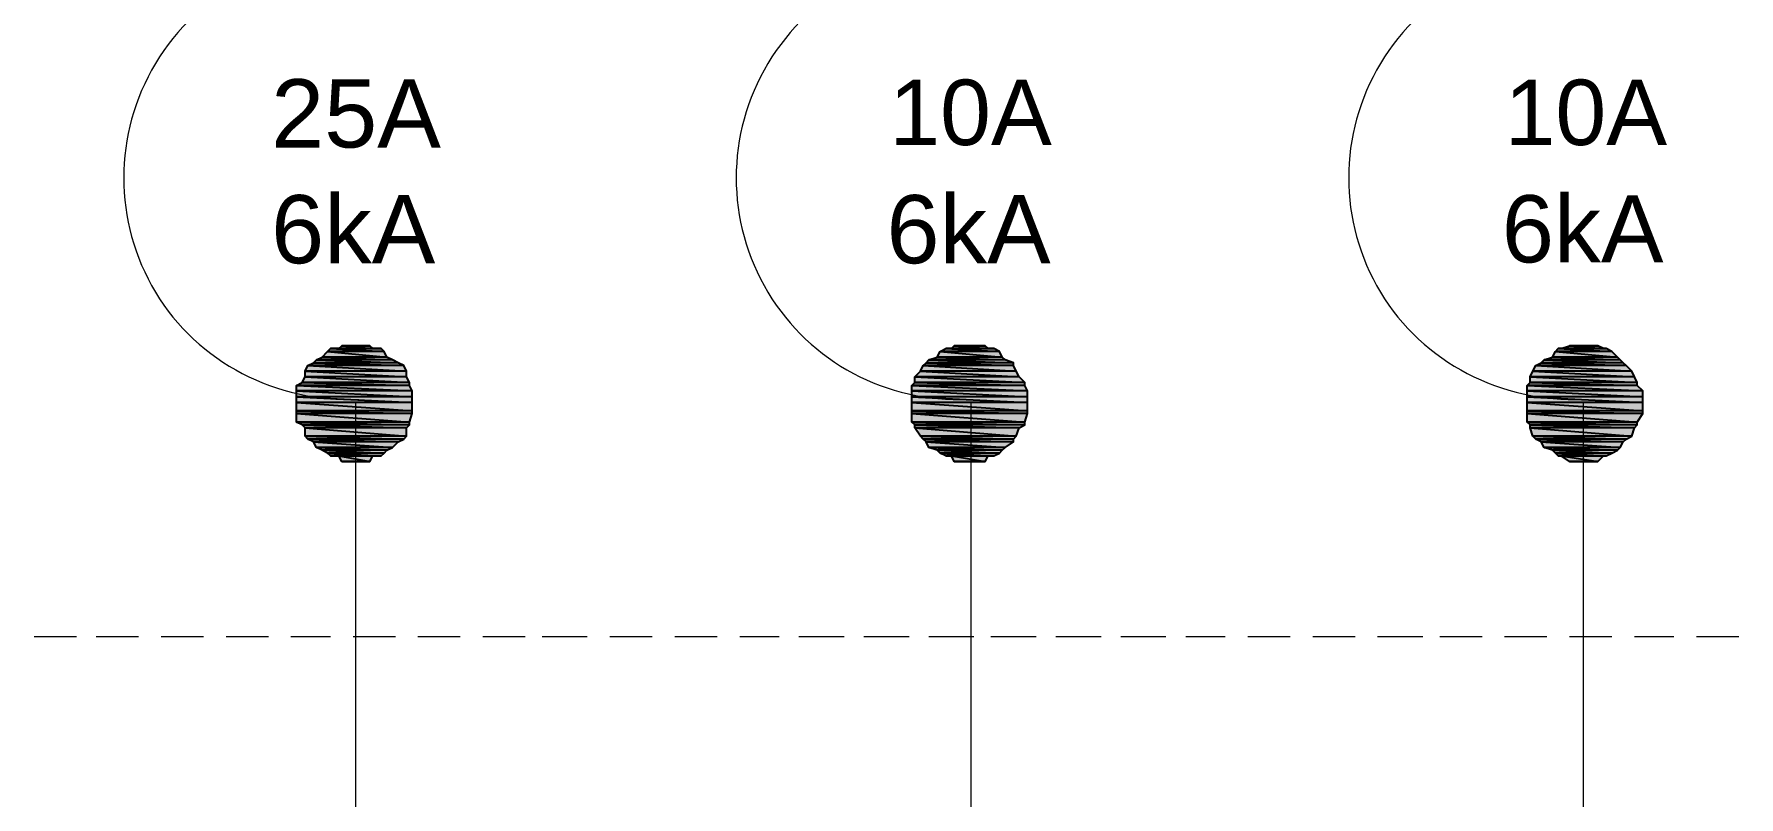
# Model space of a CAD drawing. Header units: millimetres. Extents: x -5 to 184, y -24 to 24.
# Drawn here: x 83.375 to 85.373, y -9.181 to -8.288 of the extents above; entities that cross this region are included whole.
import ezdxf

# ---------------------------------------------------------------- set-up
doc = ezdxf.new("R2010")
doc.units = ezdxf.units.MM
doc.layers.get('0').update_dxf_attribs({"lineweight": 30})
doc.styles.add('Arial0', font='arial.ttf', dxfattribs={"height": 3.14658})

msp = doc.modelspace()

# ---------------------------------------------------------------- hatches: boundary and pattern name
at = {"true_color": 0x000007}
h = msp.add_hatch(color=7, dxfattribs=at)
h.paths.add_polyline_path([(83.7952, -8.6692), (83.7059, -8.6692), (83.8018, -8.6726)])
h.paths.add_polyline_path([(83.7059, -8.6692), (83.8018, -8.6726), (83.7025, -8.6726)])
h = msp.add_hatch(color=7, dxfattribs=at)
h.paths.add_polyline_path([(83.7886, -8.6659), (83.7125, -8.6659), (83.7952, -8.6692)])
h.paths.add_polyline_path([(83.7125, -8.6659), (83.7952, -8.6692), (83.7059, -8.6692)])
h = msp.add_hatch(color=7, dxfattribs=at)
h.paths.add_polyline_path([(83.7852, -8.6593), (83.7191, -8.6593), (83.7886, -8.6659)])
h.paths.add_polyline_path([(83.7191, -8.6593), (83.7886, -8.6659), (83.7125, -8.6659)])
h = msp.add_hatch(color=7, dxfattribs=at)
h.paths.add_polyline_path([(83.7819, -8.656), (83.7224, -8.656), (83.7852, -8.6593)])
h.paths.add_polyline_path([(83.7224, -8.656), (83.7852, -8.6593), (83.7191, -8.6593)])
h = msp.add_hatch(color=7, dxfattribs=at)
h.paths.add_polyline_path([(83.7687, -8.6527), (83.7356, -8.6527), (83.772, -8.656)])
h.paths.add_polyline_path([(83.7356, -8.6527), (83.772, -8.656), (83.7323, -8.656)])
h = msp.add_hatch(color=7, dxfattribs=at)
h.paths.add_polyline_path([(84.513, -8.6692), (84.4237, -8.6692), (84.5229, -8.6726)])
h.paths.add_polyline_path([(84.4237, -8.6692), (84.5229, -8.6726), (84.4204, -8.6726)])
h = msp.add_hatch(color=7, dxfattribs=at)
h.paths.add_polyline_path([(84.5097, -8.6659), (84.4336, -8.6659), (84.513, -8.6692)])
h.paths.add_polyline_path([(84.4336, -8.6659), (84.513, -8.6692), (84.4237, -8.6692)])
h = msp.add_hatch(color=7, dxfattribs=at)
h.paths.add_polyline_path([(84.5064, -8.6593), (84.4369, -8.6593), (84.5097, -8.6659)])
h.paths.add_polyline_path([(84.4369, -8.6593), (84.5097, -8.6659), (84.4336, -8.6659)])
h = msp.add_hatch(color=7, dxfattribs=at)
h.paths.add_polyline_path([(84.4998, -8.656), (84.4435, -8.656), (84.5064, -8.6593)])
h.paths.add_polyline_path([(84.4435, -8.656), (84.5064, -8.6593), (84.4369, -8.6593)])
h = msp.add_hatch(color=7, dxfattribs=at)
h.paths.add_polyline_path([(84.4898, -8.6527), (84.4535, -8.6527), (84.4932, -8.656)])
h.paths.add_polyline_path([(84.4535, -8.6527), (84.4932, -8.656), (84.4502, -8.656)])
h = msp.add_hatch(color=7, dxfattribs=at)
h.paths.add_polyline_path([(85.2341, -8.6692), (85.1448, -8.6692), (85.2375, -8.6726)])
h.paths.add_polyline_path([(85.1448, -8.6692), (85.2375, -8.6726), (85.1415, -8.6726)])
h = msp.add_hatch(color=7, dxfattribs=at)
h.paths.add_polyline_path([(85.2308, -8.6659), (85.1548, -8.6659), (85.2341, -8.6692)])
h.paths.add_polyline_path([(85.1548, -8.6659), (85.2341, -8.6692), (85.1448, -8.6692)])
h = msp.add_hatch(color=7, dxfattribs=at)
h.paths.add_polyline_path([(85.2242, -8.6593), (85.1581, -8.6593), (85.2308, -8.6659)])
h.paths.add_polyline_path([(85.1581, -8.6593), (85.2308, -8.6659), (85.1548, -8.6659)])
h = msp.add_hatch(color=7, dxfattribs=at)
h.paths.add_polyline_path([(85.2176, -8.656), (85.1614, -8.656), (85.2242, -8.6593)])
h.paths.add_polyline_path([(85.1614, -8.656), (85.2242, -8.6593), (85.1581, -8.6593)])
h = msp.add_hatch(color=7, dxfattribs=at)
h.paths.add_polyline_path([(85.2077, -8.6527), (85.1746, -8.6527), (85.2143, -8.656)])
h.paths.add_polyline_path([(85.1746, -8.6527), (85.2143, -8.656), (85.1647, -8.656)])
h = msp.add_hatch(color=7, dxfattribs=at)
h.paths.add_polyline_path([(83.8117, -8.6891), (83.6926, -8.6891), (83.815, -8.6957)])
h.paths.add_polyline_path([(83.6926, -8.6891), (83.815, -8.6957), (83.6893, -8.6957)])
h = msp.add_hatch(color=7, dxfattribs=at)
h.paths.add_polyline_path([(83.8084, -8.6759), (83.6959, -8.6759), (83.8117, -8.6825)])
h.paths.add_polyline_path([(83.6959, -8.6759), (83.8117, -8.6825), (83.6926, -8.6825)])
h = msp.add_hatch(color=7, dxfattribs=at)
h.paths.add_polyline_path([(83.8117, -8.6825), (83.6926, -8.6825), (83.8117, -8.6891)])
h.paths.add_polyline_path([(83.6926, -8.6825), (83.8117, -8.6891), (83.6926, -8.6891)])
h = msp.add_hatch(color=7, dxfattribs=at)
h.paths.add_polyline_path([(83.8018, -8.6726), (83.7025, -8.6726), (83.8084, -8.6759)])
h.paths.add_polyline_path([(83.7025, -8.6726), (83.8084, -8.6759), (83.6959, -8.6759)])
h = msp.add_hatch(color=7, dxfattribs=at)
h.paths.add_polyline_path([(84.5262, -8.6825), (84.4138, -8.6825), (84.5295, -8.6891)])
h.paths.add_polyline_path([(84.4138, -8.6825), (84.5295, -8.6891), (84.4071, -8.6891)])
h = msp.add_hatch(color=7, dxfattribs=at)
h.paths.add_polyline_path([(84.5295, -8.6891), (84.4071, -8.6891), (84.5362, -8.6957)])
h.paths.add_polyline_path([(84.4071, -8.6891), (84.5362, -8.6957), (84.4071, -8.6957)])
h = msp.add_hatch(color=7, dxfattribs=at)
h.paths.add_polyline_path([(84.5229, -8.6759), (84.4171, -8.6759), (84.5262, -8.6825)])
h.paths.add_polyline_path([(84.4171, -8.6759), (84.5262, -8.6825), (84.4138, -8.6825)])
h = msp.add_hatch(color=7, dxfattribs=at)
h.paths.add_polyline_path([(84.5229, -8.6726), (84.4204, -8.6726), (84.5229, -8.6759)])
h.paths.add_polyline_path([(84.4204, -8.6726), (84.5229, -8.6759), (84.4171, -8.6759)])
h = msp.add_hatch(color=7, dxfattribs=at)
h.paths.add_polyline_path([(85.2474, -8.6825), (85.1316, -8.6825), (85.2507, -8.6891)])
h.paths.add_polyline_path([(85.1316, -8.6825), (85.2507, -8.6891), (85.1283, -8.6891)])
h = msp.add_hatch(color=7, dxfattribs=at)
h.paths.add_polyline_path([(85.2507, -8.6891), (85.1283, -8.6891), (85.254, -8.6957)])
h.paths.add_polyline_path([(85.1283, -8.6891), (85.254, -8.6957), (85.1283, -8.6957)])
h = msp.add_hatch(color=7, dxfattribs=at)
h.paths.add_polyline_path([(85.2408, -8.6759), (85.1349, -8.6759), (85.2474, -8.6825)])
h.paths.add_polyline_path([(85.1349, -8.6759), (85.2474, -8.6825), (85.1316, -8.6825)])
h = msp.add_hatch(color=7, dxfattribs=at)
h.paths.add_polyline_path([(85.2375, -8.6726), (85.1415, -8.6726), (85.2408, -8.6759)])
h.paths.add_polyline_path([(85.1415, -8.6726), (85.2408, -8.6759), (85.1349, -8.6759)])
h = msp.add_hatch(color=7, dxfattribs=at)
h.paths.add_polyline_path([(83.815, -8.6957), (83.6893, -8.6957), (83.815, -8.699)])
h.paths.add_polyline_path([(83.6893, -8.6957), (83.815, -8.699), (83.6827, -8.699)])
h = msp.add_hatch(color=7, dxfattribs=at)
h.paths.add_polyline_path([(83.815, -8.699), (83.6827, -8.699), (83.8183, -8.7056)])
h.paths.add_polyline_path([(83.6827, -8.699), (83.8183, -8.7056), (83.6827, -8.7056)])
h = msp.add_hatch(color=7, dxfattribs=at)
h.paths.add_polyline_path([(83.8183, -8.7056), (83.6827, -8.7056), (83.8183, -8.7123)])
h.paths.add_polyline_path([(83.6827, -8.7056), (83.8183, -8.7123), (83.6827, -8.7123)])
h = msp.add_hatch(color=7, dxfattribs=at)
h.paths.add_polyline_path([(84.5362, -8.6957), (84.4071, -8.6957), (84.5362, -8.699)])
h.paths.add_polyline_path([(84.4071, -8.6957), (84.5362, -8.699), (84.4038, -8.699)])
h = msp.add_hatch(color=7, dxfattribs=at)
h.paths.add_polyline_path([(84.5362, -8.699), (84.4038, -8.699), (84.5395, -8.7056)])
h.paths.add_polyline_path([(84.4038, -8.699), (84.5395, -8.7056), (84.4038, -8.7056)])
h = msp.add_hatch(color=7, dxfattribs=at)
h.paths.add_polyline_path([(84.5395, -8.7056), (84.4038, -8.7056), (84.5395, -8.7123)])
h.paths.add_polyline_path([(84.4038, -8.7056), (84.5395, -8.7123), (84.4038, -8.7123)])
h = msp.add_hatch(color=7, dxfattribs=at)
h.paths.add_polyline_path([(85.254, -8.6957), (85.1283, -8.6957), (85.254, -8.699)])
h.paths.add_polyline_path([(85.1283, -8.6957), (85.254, -8.699), (85.125, -8.699)])
h = msp.add_hatch(color=7, dxfattribs=at)
h.paths.add_polyline_path([(85.254, -8.699), (85.125, -8.699), (85.2606, -8.7056)])
h.paths.add_polyline_path([(85.125, -8.699), (85.2606, -8.7056), (85.125, -8.7056)])
h = msp.add_hatch(color=7, dxfattribs=at)
h.paths.add_polyline_path([(85.2606, -8.7056), (85.125, -8.7056), (85.2606, -8.7123)])
h.paths.add_polyline_path([(85.125, -8.7056), (85.2606, -8.7123), (85.125, -8.7123)])
h = msp.add_hatch(color=7, dxfattribs=at)
h.paths.add_polyline_path([(83.8183, -8.7123), (83.6827, -8.7123), (83.8183, -8.7189)])
h.paths.add_polyline_path([(83.6827, -8.7123), (83.8183, -8.7189), (83.6827, -8.7189)])
h = msp.add_hatch(color=7, dxfattribs=at)
h.paths.add_polyline_path([(83.8183, -8.7189), (83.6827, -8.7189), (83.8183, -8.7288)])
h.paths.add_polyline_path([(83.6827, -8.7189), (83.8183, -8.7288), (83.6827, -8.7288)])
h = msp.add_hatch(color=7, dxfattribs=at)
h.paths.add_polyline_path([(83.8183, -8.7288), (83.6827, -8.7288), (83.8183, -8.7321)])
h.paths.add_polyline_path([(83.6827, -8.7288), (83.8183, -8.7321), (83.6827, -8.7321)])
h = msp.add_hatch(color=7, dxfattribs=at)
h.paths.add_polyline_path([(84.5395, -8.7123), (84.4038, -8.7123), (84.5395, -8.7189)])
h.paths.add_polyline_path([(84.4038, -8.7123), (84.5395, -8.7189), (84.4038, -8.7189)])
h = msp.add_hatch(color=7, dxfattribs=at)
h.paths.add_polyline_path([(84.5395, -8.7189), (84.4038, -8.7189), (84.5395, -8.7288)])
h.paths.add_polyline_path([(84.4038, -8.7189), (84.5395, -8.7288), (84.4038, -8.7288)])
h = msp.add_hatch(color=7, dxfattribs=at)
h.paths.add_polyline_path([(84.5395, -8.7288), (84.4038, -8.7288), (84.5395, -8.7321)])
h.paths.add_polyline_path([(84.4038, -8.7288), (84.5395, -8.7321), (84.4038, -8.7321)])
h = msp.add_hatch(color=7, dxfattribs=at)
h.paths.add_polyline_path([(85.2606, -8.7123), (85.125, -8.7123), (85.2606, -8.7189)])
h.paths.add_polyline_path([(85.125, -8.7123), (85.2606, -8.7189), (85.125, -8.7189)])
h = msp.add_hatch(color=7, dxfattribs=at)
h.paths.add_polyline_path([(85.2606, -8.7189), (85.125, -8.7189), (85.2606, -8.7288)])
h.paths.add_polyline_path([(85.125, -8.7189), (85.2606, -8.7288), (85.125, -8.7288)])
h = msp.add_hatch(color=7, dxfattribs=at)
h.paths.add_polyline_path([(85.2606, -8.7288), (85.125, -8.7288), (85.2606, -8.7321)])
h.paths.add_polyline_path([(85.125, -8.7288), (85.2606, -8.7321), (85.125, -8.7321)])
h = msp.add_hatch(color=7, dxfattribs=at)
h.paths.add_polyline_path([(83.8183, -8.7321), (83.6827, -8.7321), (83.815, -8.742)])
h.paths.add_polyline_path([(83.6827, -8.7321), (83.815, -8.742), (83.6827, -8.742)])
h = msp.add_hatch(color=7, dxfattribs=at)
h.paths.add_polyline_path([(83.815, -8.742), (83.6827, -8.742), (83.815, -8.7453)])
h.paths.add_polyline_path([(83.6827, -8.742), (83.815, -8.7453), (83.6893, -8.7453)])
h = msp.add_hatch(color=7, dxfattribs=at)
h.paths.add_polyline_path([(83.815, -8.7453), (83.6893, -8.7453), (83.8117, -8.7486)])
h.paths.add_polyline_path([(83.6893, -8.7453), (83.8117, -8.7486), (83.6926, -8.7486)])
h = msp.add_hatch(color=7, dxfattribs=at)
h.paths.add_polyline_path([(83.8117, -8.7486), (83.6926, -8.7486), (83.8117, -8.7586)])
h.paths.add_polyline_path([(83.6926, -8.7486), (83.8117, -8.7586), (83.6926, -8.7586)])
h = msp.add_hatch(color=7, dxfattribs=at)
h.paths.add_polyline_path([(84.5395, -8.7321), (84.4038, -8.7321), (84.5362, -8.742)])
h.paths.add_polyline_path([(84.4038, -8.7321), (84.5362, -8.742), (84.4038, -8.742)])
h = msp.add_hatch(color=7, dxfattribs=at)
h.paths.add_polyline_path([(84.5362, -8.742), (84.4038, -8.742), (84.5362, -8.7453)])
h.paths.add_polyline_path([(84.4038, -8.742), (84.5362, -8.7453), (84.4071, -8.7453)])
h = msp.add_hatch(color=7, dxfattribs=at)
h.paths.add_polyline_path([(84.5362, -8.7453), (84.4071, -8.7453), (84.5295, -8.7486)])
h.paths.add_polyline_path([(84.4071, -8.7453), (84.5295, -8.7486), (84.4071, -8.7486)])
h = msp.add_hatch(color=7, dxfattribs=at)
h.paths.add_polyline_path([(84.5295, -8.7486), (84.4071, -8.7486), (84.5262, -8.7586)])
h.paths.add_polyline_path([(84.4071, -8.7486), (84.5262, -8.7586), (84.4138, -8.7586)])
h = msp.add_hatch(color=7, dxfattribs=at)
h.paths.add_polyline_path([(85.2606, -8.7321), (85.125, -8.7321), (85.254, -8.742)])
h.paths.add_polyline_path([(85.125, -8.7321), (85.254, -8.742), (85.125, -8.742)])
h = msp.add_hatch(color=7, dxfattribs=at)
h.paths.add_polyline_path([(85.254, -8.742), (85.125, -8.742), (85.254, -8.7453)])
h.paths.add_polyline_path([(85.125, -8.742), (85.254, -8.7453), (85.1283, -8.7453)])
h = msp.add_hatch(color=7, dxfattribs=at)
h.paths.add_polyline_path([(85.254, -8.7453), (85.1283, -8.7453), (85.2507, -8.7486)])
h.paths.add_polyline_path([(85.1283, -8.7453), (85.2507, -8.7486), (85.1283, -8.7486)])
h = msp.add_hatch(color=7, dxfattribs=at)
h.paths.add_polyline_path([(85.2507, -8.7486), (85.1283, -8.7486), (85.2474, -8.7586)])
h.paths.add_polyline_path([(85.1283, -8.7486), (85.2474, -8.7586), (85.1316, -8.7586)])
h = msp.add_hatch(color=7, dxfattribs=at)
h.paths.add_polyline_path([(83.8117, -8.7586), (83.6926, -8.7586), (83.8084, -8.7619)])
h.paths.add_polyline_path([(83.6926, -8.7586), (83.8084, -8.7619), (83.6959, -8.7619)])
h = msp.add_hatch(color=7, dxfattribs=at)
h.paths.add_polyline_path([(83.8084, -8.7619), (83.6959, -8.7619), (83.8018, -8.7652)])
h.paths.add_polyline_path([(83.6959, -8.7619), (83.8018, -8.7652), (83.7025, -8.7652)])
h = msp.add_hatch(color=7, dxfattribs=at)
h.paths.add_polyline_path([(83.8018, -8.7652), (83.7025, -8.7652), (83.7952, -8.7718)])
h.paths.add_polyline_path([(83.7025, -8.7652), (83.7952, -8.7718), (83.7059, -8.7718)])
h = msp.add_hatch(color=7, dxfattribs=at)
h.paths.add_polyline_path([(84.5262, -8.7586), (84.4138, -8.7586), (84.5229, -8.7619)])
h.paths.add_polyline_path([(84.4138, -8.7586), (84.5229, -8.7619), (84.4171, -8.7619)])
h = msp.add_hatch(color=7, dxfattribs=at)
h.paths.add_polyline_path([(84.5229, -8.7619), (84.4171, -8.7619), (84.5229, -8.7652)])
h.paths.add_polyline_path([(84.4171, -8.7619), (84.5229, -8.7652), (84.4204, -8.7652)])
h = msp.add_hatch(color=7, dxfattribs=at)
h.paths.add_polyline_path([(84.5229, -8.7652), (84.4204, -8.7652), (84.513, -8.7718)])
h.paths.add_polyline_path([(84.4204, -8.7652), (84.513, -8.7718), (84.4237, -8.7718)])
h = msp.add_hatch(color=7, dxfattribs=at)
h.paths.add_polyline_path([(85.2474, -8.7586), (85.1316, -8.7586), (85.2408, -8.7619)])
h.paths.add_polyline_path([(85.1316, -8.7586), (85.2408, -8.7619), (85.1349, -8.7619)])
h = msp.add_hatch(color=7, dxfattribs=at)
h.paths.add_polyline_path([(85.2408, -8.7619), (85.1349, -8.7619), (85.2375, -8.7652)])
h.paths.add_polyline_path([(85.1349, -8.7619), (85.2375, -8.7652), (85.1415, -8.7652)])
h = msp.add_hatch(color=7, dxfattribs=at)
h.paths.add_polyline_path([(85.2375, -8.7652), (85.1415, -8.7652), (85.2341, -8.7718)])
h.paths.add_polyline_path([(85.1415, -8.7652), (85.2341, -8.7718), (85.1448, -8.7718)])
h = msp.add_hatch(color=7, dxfattribs=at)
h.paths.add_polyline_path([(83.7952, -8.7718), (83.7059, -8.7718), (83.7886, -8.7751)])
h.paths.add_polyline_path([(83.7059, -8.7718), (83.7886, -8.7751), (83.7125, -8.7751)])
h = msp.add_hatch(color=7, dxfattribs=at)
h.paths.add_polyline_path([(83.7886, -8.7751), (83.7125, -8.7751), (83.7852, -8.7784)])
h.paths.add_polyline_path([(83.7125, -8.7751), (83.7852, -8.7784), (83.7191, -8.7784)])
h = msp.add_hatch(color=7, dxfattribs=at)
h.paths.add_polyline_path([(83.7852, -8.7784), (83.7191, -8.7784), (83.7819, -8.7817)])
h.paths.add_polyline_path([(83.7191, -8.7784), (83.7819, -8.7817), (83.7224, -8.7817)])
h = msp.add_hatch(color=7, dxfattribs=at)
h.paths.add_polyline_path([(83.772, -8.7817), (83.7323, -8.7817), (83.7687, -8.7883)])
h.paths.add_polyline_path([(83.7323, -8.7817), (83.7687, -8.7883), (83.7356, -8.7883)])
h = msp.add_hatch(color=7, dxfattribs=at)
h.paths.add_polyline_path([(84.513, -8.7718), (84.4237, -8.7718), (84.5097, -8.7751)])
h.paths.add_polyline_path([(84.4237, -8.7718), (84.5097, -8.7751), (84.4336, -8.7751)])
h = msp.add_hatch(color=7, dxfattribs=at)
h.paths.add_polyline_path([(84.5097, -8.7751), (84.4336, -8.7751), (84.5064, -8.7784)])
h.paths.add_polyline_path([(84.4336, -8.7751), (84.5064, -8.7784), (84.4369, -8.7784)])
h = msp.add_hatch(color=7, dxfattribs=at)
h.paths.add_polyline_path([(84.5064, -8.7784), (84.4369, -8.7784), (84.4998, -8.7817)])
h.paths.add_polyline_path([(84.4369, -8.7784), (84.4998, -8.7817), (84.4435, -8.7817)])
h = msp.add_hatch(color=7, dxfattribs=at)
h.paths.add_polyline_path([(84.4932, -8.7817), (84.4502, -8.7817), (84.4898, -8.7883)])
h.paths.add_polyline_path([(84.4502, -8.7817), (84.4898, -8.7883), (84.4535, -8.7883)])
h = msp.add_hatch(color=7, dxfattribs=at)
h.paths.add_polyline_path([(85.2341, -8.7718), (85.1448, -8.7718), (85.2308, -8.7751)])
h.paths.add_polyline_path([(85.1448, -8.7718), (85.2308, -8.7751), (85.1548, -8.7751)])
h = msp.add_hatch(color=7, dxfattribs=at)
h.paths.add_polyline_path([(85.2308, -8.7751), (85.1548, -8.7751), (85.2242, -8.7784)])
h.paths.add_polyline_path([(85.1548, -8.7751), (85.2242, -8.7784), (85.1581, -8.7784)])
h = msp.add_hatch(color=7, dxfattribs=at)
h.paths.add_polyline_path([(85.2242, -8.7784), (85.1581, -8.7784), (85.2176, -8.7817)])
h.paths.add_polyline_path([(85.1581, -8.7784), (85.2176, -8.7817), (85.1614, -8.7817)])
h = msp.add_hatch(color=7, dxfattribs=at)
h.paths.add_polyline_path([(85.2143, -8.7817), (85.1647, -8.7817), (85.2077, -8.7883)])
h.paths.add_polyline_path([(85.1647, -8.7817), (85.2077, -8.7883), (85.1746, -8.7883)])

# ---------------------------------------------------------------- linework, layer by layer
at = {"color": 7, "linetype": 'Continuous', "lineweight": -2, "true_color": 0x000007}
for points in [[(83.7059, -8.6692), (83.8018, -8.6726), (83.7025, -8.6726)], [(83.7125, -8.6659), (83.7952, -8.6692), (83.7059, -8.6692)], [(83.7952, -8.6692), (83.7059, -8.6692), (83.8018, -8.6726)], [(83.7191, -8.6593), (83.7886, -8.6659), (83.7125, -8.6659)], [(83.7886, -8.6659), (83.7125, -8.6659), (83.7952, -8.6692)], [(83.7224, -8.656), (83.7852, -8.6593), (83.7191, -8.6593)], [(83.7852, -8.6593), (83.7191, -8.6593), (83.7886, -8.6659)], [(83.7323, -8.656), (83.7819, -8.656), (83.7224, -8.656)], [(83.7819, -8.656), (83.7224, -8.656), (83.7852, -8.6593)], [(83.7356, -8.6527), (83.772, -8.656), (83.7323, -8.656)], [(83.772, -8.656), (83.7323, -8.656), (83.7819, -8.656)], [(83.7422, -8.6527), (83.7687, -8.6527), (83.7356, -8.6527)], [(83.7687, -8.6527), (83.7356, -8.6527), (83.772, -8.656)], [(83.7555, -8.6527), (83.7588, -8.6527), (83.7422, -8.6527)], [(83.7588, -8.6527), (83.7422, -8.6527), (83.7687, -8.6527)], [(84.4237, -8.6692), (84.5229, -8.6726), (84.4204, -8.6726)], [(84.4336, -8.6659), (84.513, -8.6692), (84.4237, -8.6692)], [(84.513, -8.6692), (84.4237, -8.6692), (84.5229, -8.6726)], [(84.4369, -8.6593), (84.5097, -8.6659), (84.4336, -8.6659)], [(84.5097, -8.6659), (84.4336, -8.6659), (84.513, -8.6692)], [(84.4435, -8.656), (84.5064, -8.6593), (84.4369, -8.6593)], [(84.5064, -8.6593), (84.4369, -8.6593), (84.5097, -8.6659)], [(84.4502, -8.656), (84.4998, -8.656), (84.4435, -8.656)], [(84.4998, -8.656), (84.4435, -8.656), (84.5064, -8.6593)], [(84.4535, -8.6527), (84.4932, -8.656), (84.4502, -8.656)], [(84.4932, -8.656), (84.4502, -8.656), (84.4998, -8.656)], [(84.4634, -8.6527), (84.4898, -8.6527), (84.4535, -8.6527)], [(84.4898, -8.6527), (84.4535, -8.6527), (84.4932, -8.656)], [(84.4766, -8.6527), (84.4799, -8.6527), (84.4634, -8.6527)], [(84.4799, -8.6527), (84.4634, -8.6527), (84.4898, -8.6527)], [(85.1448, -8.6692), (85.2375, -8.6726), (85.1415, -8.6726)], [(85.1548, -8.6659), (85.2341, -8.6692), (85.1448, -8.6692)], [(85.2341, -8.6692), (85.1448, -8.6692), (85.2375, -8.6726)], [(85.1581, -8.6593), (85.2308, -8.6659), (85.1548, -8.6659)], [(85.2308, -8.6659), (85.1548, -8.6659), (85.2341, -8.6692)], [(85.1614, -8.656), (85.2242, -8.6593), (85.1581, -8.6593)], [(85.2242, -8.6593), (85.1581, -8.6593), (85.2308, -8.6659)], [(85.1647, -8.656), (85.2176, -8.656), (85.1614, -8.656)], [(85.2176, -8.656), (85.1614, -8.656), (85.2242, -8.6593)], [(85.1746, -8.6527), (85.2143, -8.656), (85.1647, -8.656)], [(85.2143, -8.656), (85.1647, -8.656), (85.2176, -8.656)], [(85.1779, -8.6527), (85.2077, -8.6527), (85.1746, -8.6527)], [(85.2077, -8.6527), (85.1746, -8.6527), (85.2143, -8.656)], [(85.1944, -8.6527), (85.2011, -8.6527), (85.1779, -8.6527)], [(85.2011, -8.6527), (85.1779, -8.6527), (85.2077, -8.6527)], [(83.6926, -8.6891), (83.815, -8.6957), (83.6893, -8.6957)], [(83.6959, -8.6759), (83.8117, -8.6825), (83.6926, -8.6825)], [(83.8117, -8.6825), (83.6926, -8.6825), (83.8117, -8.6891)], [(83.6926, -8.6825), (83.8117, -8.6891), (83.6926, -8.6891)], [(83.8117, -8.6891), (83.6926, -8.6891), (83.815, -8.6957)], [(83.7025, -8.6726), (83.8084, -8.6759), (83.6959, -8.6759)], [(83.8084, -8.6759), (83.6959, -8.6759), (83.8117, -8.6825)], [(83.8018, -8.6726), (83.7025, -8.6726), (83.8084, -8.6759)], [(84.4138, -8.6825), (84.5295, -8.6891), (84.4071, -8.6891)], [(84.5295, -8.6891), (84.4071, -8.6891), (84.5362, -8.6957)], [(84.4071, -8.6891), (84.5362, -8.6957), (84.4071, -8.6957)], [(84.4171, -8.6759), (84.5262, -8.6825), (84.4138, -8.6825)], [(84.5262, -8.6825), (84.4138, -8.6825), (84.5295, -8.6891)], [(84.4204, -8.6726), (84.5229, -8.6759), (84.4171, -8.6759)], [(84.5229, -8.6759), (84.4171, -8.6759), (84.5262, -8.6825)], [(84.5229, -8.6726), (84.4204, -8.6726), (84.5229, -8.6759)], [(85.1316, -8.6825), (85.2507, -8.6891), (85.1283, -8.6891)], [(85.2507, -8.6891), (85.1283, -8.6891), (85.254, -8.6957)], [(85.1283, -8.6891), (85.254, -8.6957), (85.1283, -8.6957)], [(85.1349, -8.6759), (85.2474, -8.6825), (85.1316, -8.6825)], [(85.2474, -8.6825), (85.1316, -8.6825), (85.2507, -8.6891)], [(85.1415, -8.6726), (85.2408, -8.6759), (85.1349, -8.6759)], [(85.2408, -8.6759), (85.1349, -8.6759), (85.2474, -8.6825)], [(85.2375, -8.6726), (85.1415, -8.6726), (85.2408, -8.6759)], [(83.6893, -8.6957), (83.815, -8.699), (83.6827, -8.699)], [(83.815, -8.699), (83.6827, -8.699), (83.8183, -8.7056)], [(83.6827, -8.699), (83.8183, -8.7056), (83.6827, -8.7056)], [(83.8183, -8.7056), (83.6827, -8.7056), (83.8183, -8.7123)], [(83.6827, -8.7056), (83.8183, -8.7123), (83.6827, -8.7123)], [(83.815, -8.6957), (83.6893, -8.6957), (83.815, -8.699)], [(84.4071, -8.6957), (84.5362, -8.699), (84.4038, -8.699)], [(84.5362, -8.699), (84.4038, -8.699), (84.5395, -8.7056)], [(84.4038, -8.699), (84.5395, -8.7056), (84.4038, -8.7056)], [(84.5395, -8.7056), (84.4038, -8.7056), (84.5395, -8.7123)], [(84.4038, -8.7056), (84.5395, -8.7123), (84.4038, -8.7123)], [(84.5362, -8.6957), (84.4071, -8.6957), (84.5362, -8.699)], [(85.1283, -8.6957), (85.254, -8.699), (85.125, -8.699)], [(85.254, -8.699), (85.125, -8.699), (85.2606, -8.7056)], [(85.125, -8.699), (85.2606, -8.7056), (85.125, -8.7056)], [(85.2606, -8.7056), (85.125, -8.7056), (85.2606, -8.7123)], [(85.125, -8.7056), (85.2606, -8.7123), (85.125, -8.7123)], [(85.254, -8.6957), (85.1283, -8.6957), (85.254, -8.699)], [(83.8183, -8.7123), (83.6827, -8.7123), (83.8183, -8.7189)], [(83.6827, -8.7123), (83.8183, -8.7189), (83.6827, -8.7189)], [(83.8183, -8.7189), (83.6827, -8.7189), (83.8183, -8.7288)], [(83.6827, -8.7189), (83.8183, -8.7288), (83.6827, -8.7288)], [(83.8183, -8.7288), (83.6827, -8.7288), (83.8183, -8.7321)], [(83.6827, -8.7288), (83.8183, -8.7321), (83.6827, -8.7321)], [(84.5395, -8.7123), (84.4038, -8.7123), (84.5395, -8.7189)], [(84.4038, -8.7123), (84.5395, -8.7189), (84.4038, -8.7189)], [(84.5395, -8.7189), (84.4038, -8.7189), (84.5395, -8.7288)], [(84.4038, -8.7189), (84.5395, -8.7288), (84.4038, -8.7288)], [(84.5395, -8.7288), (84.4038, -8.7288), (84.5395, -8.7321)], [(84.4038, -8.7288), (84.5395, -8.7321), (84.4038, -8.7321)], [(85.2606, -8.7123), (85.125, -8.7123), (85.2606, -8.7189)], [(85.125, -8.7123), (85.2606, -8.7189), (85.125, -8.7189)], [(85.2606, -8.7189), (85.125, -8.7189), (85.2606, -8.7288)], [(85.125, -8.7189), (85.2606, -8.7288), (85.125, -8.7288)], [(85.2606, -8.7288), (85.125, -8.7288), (85.2606, -8.7321)], [(85.125, -8.7288), (85.2606, -8.7321), (85.125, -8.7321)], [(83.8183, -8.7321), (83.6827, -8.7321), (83.815, -8.742)], [(83.6827, -8.7321), (83.815, -8.742), (83.6827, -8.742)], [(83.815, -8.742), (83.6827, -8.742), (83.815, -8.7453)], [(83.6827, -8.742), (83.815, -8.7453), (83.6893, -8.7453)], [(83.815, -8.7453), (83.6893, -8.7453), (83.8117, -8.7486)], [(83.6893, -8.7453), (83.8117, -8.7486), (83.6926, -8.7486)], [(83.8117, -8.7486), (83.6926, -8.7486), (83.8117, -8.7586)], [(83.6926, -8.7486), (83.8117, -8.7586), (83.6926, -8.7586)], [(84.5395, -8.7321), (84.4038, -8.7321), (84.5362, -8.742)], [(84.4038, -8.7321), (84.5362, -8.742), (84.4038, -8.742)], [(84.5362, -8.742), (84.4038, -8.742), (84.5362, -8.7453)], [(84.4038, -8.742), (84.5362, -8.7453), (84.4071, -8.7453)], [(84.5362, -8.7453), (84.4071, -8.7453), (84.5295, -8.7486)], [(84.4071, -8.7453), (84.5295, -8.7486), (84.4071, -8.7486)], [(84.5295, -8.7486), (84.4071, -8.7486), (84.5262, -8.7586)], [(84.4071, -8.7486), (84.5262, -8.7586), (84.4138, -8.7586)], [(85.2606, -8.7321), (85.125, -8.7321), (85.254, -8.742)], [(85.125, -8.7321), (85.254, -8.742), (85.125, -8.742)], [(85.254, -8.742), (85.125, -8.742), (85.254, -8.7453)], [(85.125, -8.742), (85.254, -8.7453), (85.1283, -8.7453)], [(85.254, -8.7453), (85.1283, -8.7453), (85.2507, -8.7486)], [(85.1283, -8.7453), (85.2507, -8.7486), (85.1283, -8.7486)], [(85.2507, -8.7486), (85.1283, -8.7486), (85.2474, -8.7586)], [(85.1283, -8.7486), (85.2474, -8.7586), (85.1316, -8.7586)], [(83.8117, -8.7586), (83.6926, -8.7586), (83.8084, -8.7619)], [(83.6926, -8.7586), (83.8084, -8.7619), (83.6959, -8.7619)], [(83.8084, -8.7619), (83.6959, -8.7619), (83.8018, -8.7652)], [(83.6959, -8.7619), (83.8018, -8.7652), (83.7025, -8.7652)], [(83.8018, -8.7652), (83.7025, -8.7652), (83.7952, -8.7718)], [(83.7025, -8.7652), (83.7952, -8.7718), (83.7059, -8.7718)], [(84.5262, -8.7586), (84.4138, -8.7586), (84.5229, -8.7619)], [(84.4138, -8.7586), (84.5229, -8.7619), (84.4171, -8.7619)], [(84.5229, -8.7619), (84.4171, -8.7619), (84.5229, -8.7652)], [(84.4171, -8.7619), (84.5229, -8.7652), (84.4204, -8.7652)], [(84.5229, -8.7652), (84.4204, -8.7652), (84.513, -8.7718)], [(84.4204, -8.7652), (84.513, -8.7718), (84.4237, -8.7718)], [(85.2474, -8.7586), (85.1316, -8.7586), (85.2408, -8.7619)], [(85.1316, -8.7586), (85.2408, -8.7619), (85.1349, -8.7619)], [(85.2408, -8.7619), (85.1349, -8.7619), (85.2375, -8.7652)], [(85.1349, -8.7619), (85.2375, -8.7652), (85.1415, -8.7652)], [(85.2375, -8.7652), (85.1415, -8.7652), (85.2341, -8.7718)], [(85.1415, -8.7652), (85.2341, -8.7718), (85.1448, -8.7718)], [(83.7952, -8.7718), (83.7059, -8.7718), (83.7886, -8.7751)], [(83.7059, -8.7718), (83.7886, -8.7751), (83.7125, -8.7751)], [(83.7886, -8.7751), (83.7125, -8.7751), (83.7852, -8.7784)], [(83.7125, -8.7751), (83.7852, -8.7784), (83.7191, -8.7784)], [(83.7852, -8.7784), (83.7191, -8.7784), (83.7819, -8.7817)], [(83.7191, -8.7784), (83.7819, -8.7817), (83.7224, -8.7817)], [(83.7819, -8.7817), (83.7224, -8.7817), (83.772, -8.7817)], [(83.7224, -8.7817), (83.772, -8.7817), (83.7323, -8.7817)], [(83.772, -8.7817), (83.7323, -8.7817), (83.7687, -8.7883)], [(83.7323, -8.7817), (83.7687, -8.7883), (83.7356, -8.7883)], [(83.7356, -8.7883), (83.7422, -8.7883), (83.7588, -8.7883)], [(83.7356, -8.7883), (83.7687, -8.7883), (83.7588, -8.7883)], [(83.7422, -8.7883), (83.7588, -8.7883), (83.7555, -8.7883)], [(84.513, -8.7718), (84.4237, -8.7718), (84.5097, -8.7751)], [(84.4237, -8.7718), (84.5097, -8.7751), (84.4336, -8.7751)], [(84.5097, -8.7751), (84.4336, -8.7751), (84.5064, -8.7784)], [(84.4336, -8.7751), (84.5064, -8.7784), (84.4369, -8.7784)], [(84.5064, -8.7784), (84.4369, -8.7784), (84.4998, -8.7817)], [(84.4369, -8.7784), (84.4998, -8.7817), (84.4435, -8.7817)], [(84.4998, -8.7817), (84.4435, -8.7817), (84.4932, -8.7817)], [(84.4435, -8.7817), (84.4932, -8.7817), (84.4502, -8.7817)], [(84.4932, -8.7817), (84.4502, -8.7817), (84.4898, -8.7883)], [(84.4502, -8.7817), (84.4898, -8.7883), (84.4535, -8.7883)], [(84.4535, -8.7883), (84.4634, -8.7883), (84.4799, -8.7883)], [(84.4535, -8.7883), (84.4898, -8.7883), (84.4799, -8.7883)], [(84.4634, -8.7883), (84.4799, -8.7883), (84.4766, -8.7883)], [(85.2341, -8.7718), (85.1448, -8.7718), (85.2308, -8.7751)], [(85.1448, -8.7718), (85.2308, -8.7751), (85.1548, -8.7751)], [(85.2308, -8.7751), (85.1548, -8.7751), (85.2242, -8.7784)], [(85.1548, -8.7751), (85.2242, -8.7784), (85.1581, -8.7784)], [(85.2242, -8.7784), (85.1581, -8.7784), (85.2176, -8.7817)], [(85.1581, -8.7784), (85.2176, -8.7817), (85.1614, -8.7817)], [(85.2176, -8.7817), (85.1614, -8.7817), (85.2143, -8.7817)], [(85.1614, -8.7817), (85.2143, -8.7817), (85.1647, -8.7817)], [(85.2143, -8.7817), (85.1647, -8.7817), (85.2077, -8.7883)], [(85.1647, -8.7817), (85.2077, -8.7883), (85.1746, -8.7883)], [(85.1746, -8.7883), (85.1779, -8.7883), (85.2011, -8.7883)], [(85.1746, -8.7883), (85.2077, -8.7883), (85.2011, -8.7883)], [(85.1779, -8.7883), (85.2011, -8.7883), (85.1944, -8.7883)]]:
    msp.add_lwpolyline(points, close=True, dxfattribs=at)
at = {"color": 7, "linetype": 'Continuous', "lineweight": 9, "true_color": 0x000007}
for points in [[(83.7522, -10.3894), (83.7522, -8.7189), (83.7522, -8.7189)], [(84.4733, -10.3894), (84.4733, -8.7189), (84.4733, -8.7189)], [(85.1911, -10.3894), (85.1911, -8.7189), (85.1911, -8.7189)]]:
    msp.add_lwpolyline(points, dxfattribs=at)
at = {"color": 6, "linetype": 'Continuous', "lineweight": 9, "true_color": 0x000006}
for points in [[(83.3751, -8.9934), (83.4247, -8.9934), (83.4247, -8.9934)], [(83.4478, -8.9934), (83.4975, -8.9934), (83.4975, -8.9934)], [(83.5239, -8.9934), (83.5735, -8.9934), (83.5735, -8.9934)], [(83.6, -8.9934), (83.6496, -8.9934), (83.6496, -8.9934)], [(83.6761, -8.9934), (83.7224, -8.9934), (83.7224, -8.9934)], [(83.7489, -8.9934), (83.7985, -8.9934), (83.7985, -8.9934)], [(83.8249, -8.9934), (83.8746, -8.9934), (83.8746, -8.9934)], [(83.901, -8.9934), (83.9506, -8.9934), (83.9506, -8.9934)], [(83.9705, -8.9934), (84.0234, -8.9934), (84.0234, -8.9934)], [(84.0499, -8.9934), (84.0995, -8.9934), (84.0995, -8.9934)], [(84.126, -8.9934), (84.1756, -8.9934), (84.1756, -8.9934)], [(84.2021, -8.9934), (84.2484, -8.9934), (84.2484, -8.9934)], [(84.2715, -8.9934), (84.3244, -8.9934), (84.3244, -8.9934)], [(84.3476, -8.9934), (84.4005, -8.9934), (84.4005, -8.9934)], [(84.4237, -8.9934), (84.4766, -8.9934), (84.4766, -8.9934)], [(84.4965, -8.9934), (84.5494, -8.9934), (84.5494, -8.9934)], [(84.5725, -8.9934), (84.6255, -8.9934), (84.6255, -8.9934)], [(84.6486, -8.9934), (84.7016, -8.9934), (84.7016, -8.9934)], [(84.7247, -8.9934), (84.771, -8.9934), (84.771, -8.9934)], [(84.7975, -8.9934), (84.8471, -8.9934), (84.8471, -8.9934)], [(84.8736, -8.9934), (84.9232, -8.9934), (84.9232, -8.9934)], [(84.9497, -8.9934), (85.0026, -8.9934), (85.0026, -8.9934)], [(85.0224, -8.9934), (85.0721, -8.9934), (85.0721, -8.9934)], [(85.0985, -8.9934), (85.1481, -8.9934), (85.1481, -8.9934)], [(85.1746, -8.9934), (85.2242, -8.9934), (85.2242, -8.9934)], [(85.2507, -8.9934), (85.297, -8.9934), (85.297, -8.9934)], [(85.3235, -8.9934), (85.3731, -8.9934), (85.3731, -8.9934)]]:
    msp.add_lwpolyline(points, dxfattribs=at)
at = {"color": 7, "linetype": 'Continuous', "lineweight": 9, "true_color": 0x000007}
for points in [[(83.7555, -8.1962), (83.6595, -8.1896), (83.5669, -8.2392), (83.5173, -8.3219), (83.5173, -8.3219), (83.4677, -8.4046), (83.4677, -8.5072), (83.5173, -8.5899), (83.5173, -8.5899), (83.5669, -8.6726), (83.6595, -8.7189), (83.7555, -8.7156)], [(84.47, -8.1962), (84.3741, -8.1896), (84.2848, -8.2392), (84.2351, -8.3219), (84.2351, -8.3219), (84.1855, -8.4046), (84.1855, -8.5072), (84.2351, -8.5899), (84.2351, -8.5899), (84.2848, -8.6726), (84.3741, -8.7189), (84.47, -8.7156)], [(85.1911, -8.1962), (85.0952, -8.1896), (85.0026, -8.2392), (84.953, -8.3219), (84.953, -8.3219), (84.9033, -8.4046), (84.9033, -8.5072), (84.953, -8.5899), (84.953, -8.5899), (85.0026, -8.6726), (85.0952, -8.7189), (85.1911, -8.7156)]]:
    msp.add_open_spline(points, degree=3, knots=[0, 0, 0, 0, 0.083333, 0.083333, 0.083333, 0.083334, 0.166667, 0.166667, 0.166667, 0.166668, 1, 1, 1, 1], dxfattribs=at)

# ---------------------------------------------------------------- texts
at = {"color": 7, "true_color": 0x000007, "style": 'Arial0'}
for s, height, p in [('25A', 0.08001, (83.6529, -8.4204)), ('10A', 0.07662, (84.3774, -8.4175)), ('10A', 0.07662, (85.0985, -8.4175)), ('6kA', 0.0799, (83.6529, -8.556)), ('6kA', 0.0799, (84.3741, -8.556)), ('6kA', 0.07874, (85.0952, -8.555))]:
    msp.add_text(s, height=height, dxfattribs=at).set_placement(p)

doc.saveas('drawing.dxf')
